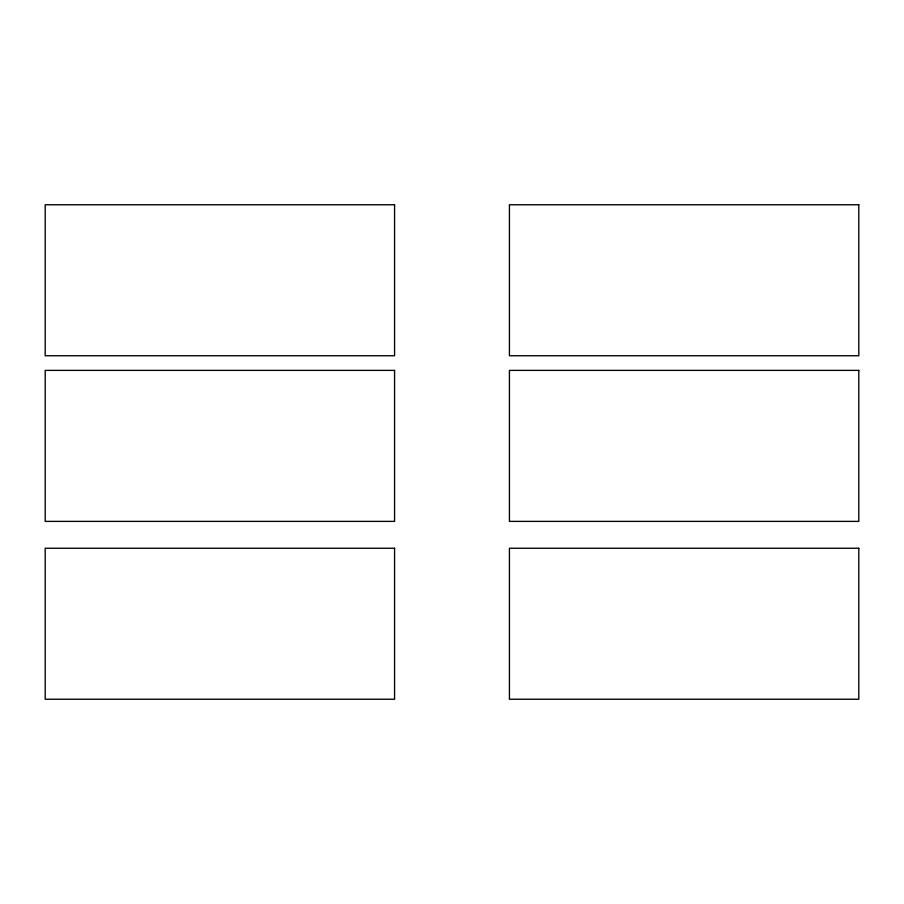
<?xml version="1.0" encoding="UTF-8"?>
<svg xmlns="http://www.w3.org/2000/svg" width="904" height="904" viewBox="0 0 904 904"><rect width="100%" height="100%" fill="white"/><g stroke="black" fill="none" stroke-linecap="round" stroke-linejoin="round"><path stroke-width="1.36" d="M394.573 204.756L45.2 204.756L45.2 355.758L394.573 355.758L394.573 204.756M858.8 204.756L509.427 204.756L509.427 355.758L858.8 355.758L858.8 204.756M394.573 370.38L45.2 370.38L45.2 521.382L394.573 521.382L394.573 370.38M858.8 370.38L509.427 370.38L509.427 521.382L858.8 521.382L858.8 370.38M394.573 548.242L45.2 548.242L45.2 699.244L394.573 699.244L394.573 548.242M858.8 548.242L509.427 548.242L509.427 699.244L858.8 699.244L858.8 548.242"/></g></svg>
